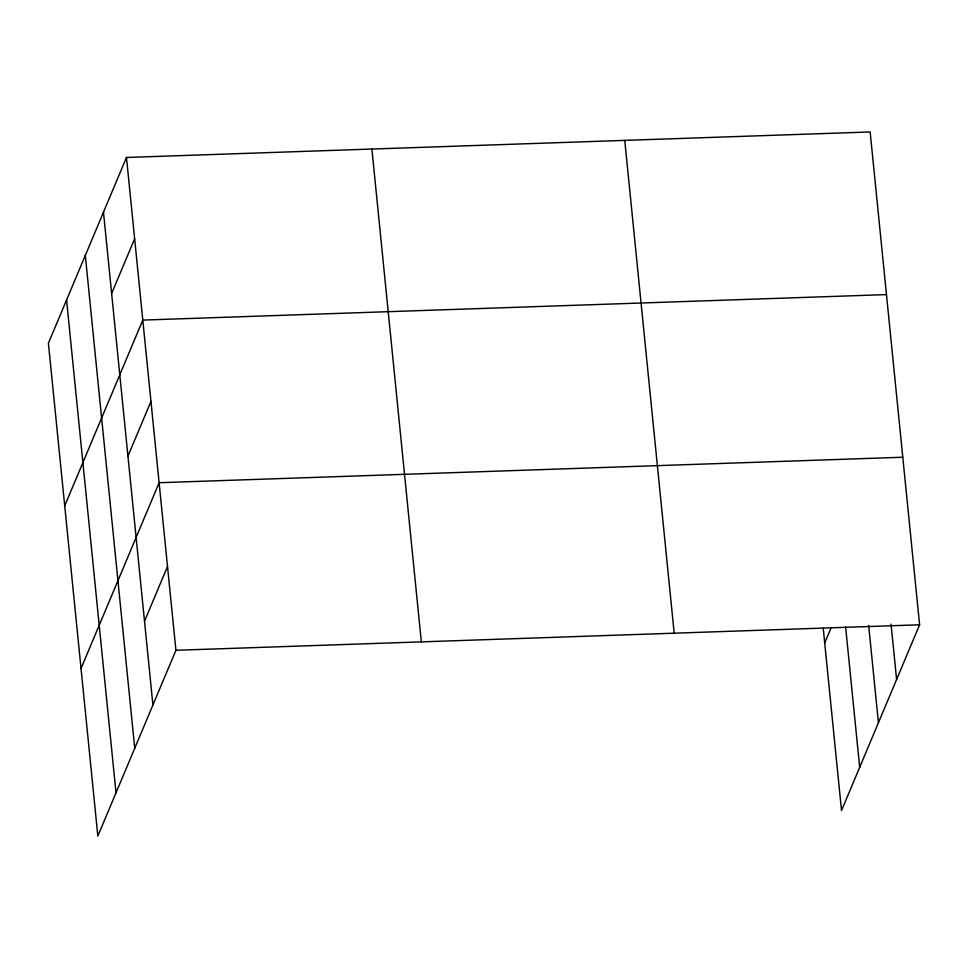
<?xml version="1.0" encoding="UTF-8"?>
<svg xmlns="http://www.w3.org/2000/svg" width="968" height="968" viewBox="0 0 968 968"><rect width="100%" height="100%" fill="white"/><g stroke="black" fill="none" stroke-linecap="round" stroke-linejoin="round"><path stroke-width="1.45" d="M126.481 157.469L48.4 343.216L97.841 836.037L175.922 650.29L126.481 157.469L870.159 131.963L919.6 624.784L841.519 810.531L823.224 628.196M111.635 293.498L134.637 238.781M64.711 505.841L142.792 320.093L886.47 294.599M127.957 456.122L150.947 401.417M81.034 668.477L159.115 482.729L902.793 457.235M144.522 621.214L167.512 566.51M824.712 642.97L830.955 628.111M175.922 650.29L919.6 624.784M891.044 624.142L896.598 679.5M868.671 625.497L878.424 722.745M845.584 626.659L859.693 767.297M624.747 140.384L674.188 633.205M371.894 149.048L421.334 641.869M103.479 212.173L152.92 704.994M85.305 255.419L134.746 748.24M66.574 299.971L116.015 792.792"/></g></svg>
